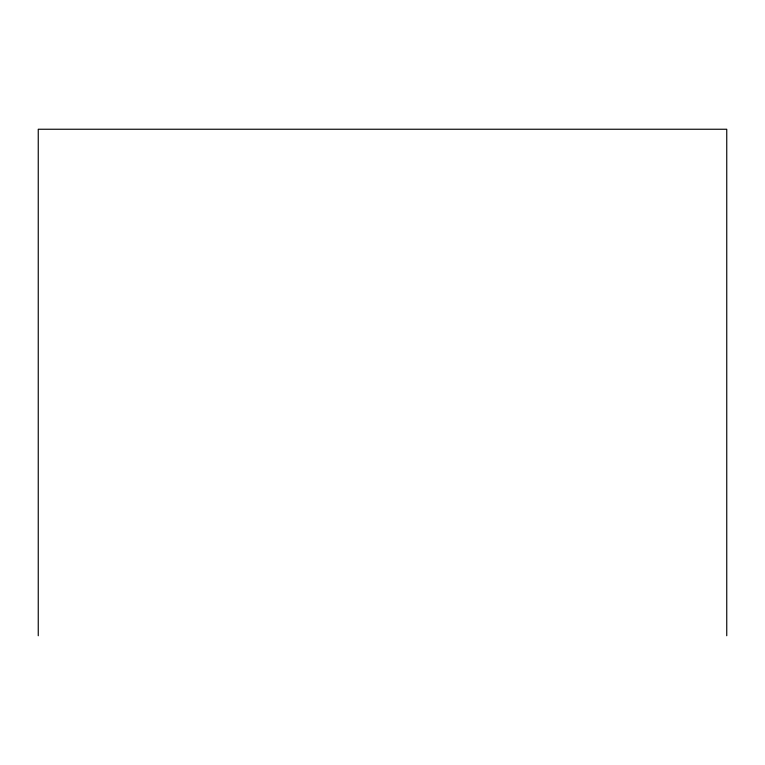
<?xml version="1.0" encoding="UTF-8"?>
<svg xmlns="http://www.w3.org/2000/svg" width="765" height="765" viewBox="0 0 765 765"><rect width="100%" height="100%" fill="white"/><g stroke="black" fill="none" stroke-linecap="round" stroke-linejoin="round"><path stroke-width="1.15" d="M726.75 635.753L726.75 129.247L38.25 129.247L38.25 635.753"/></g></svg>
